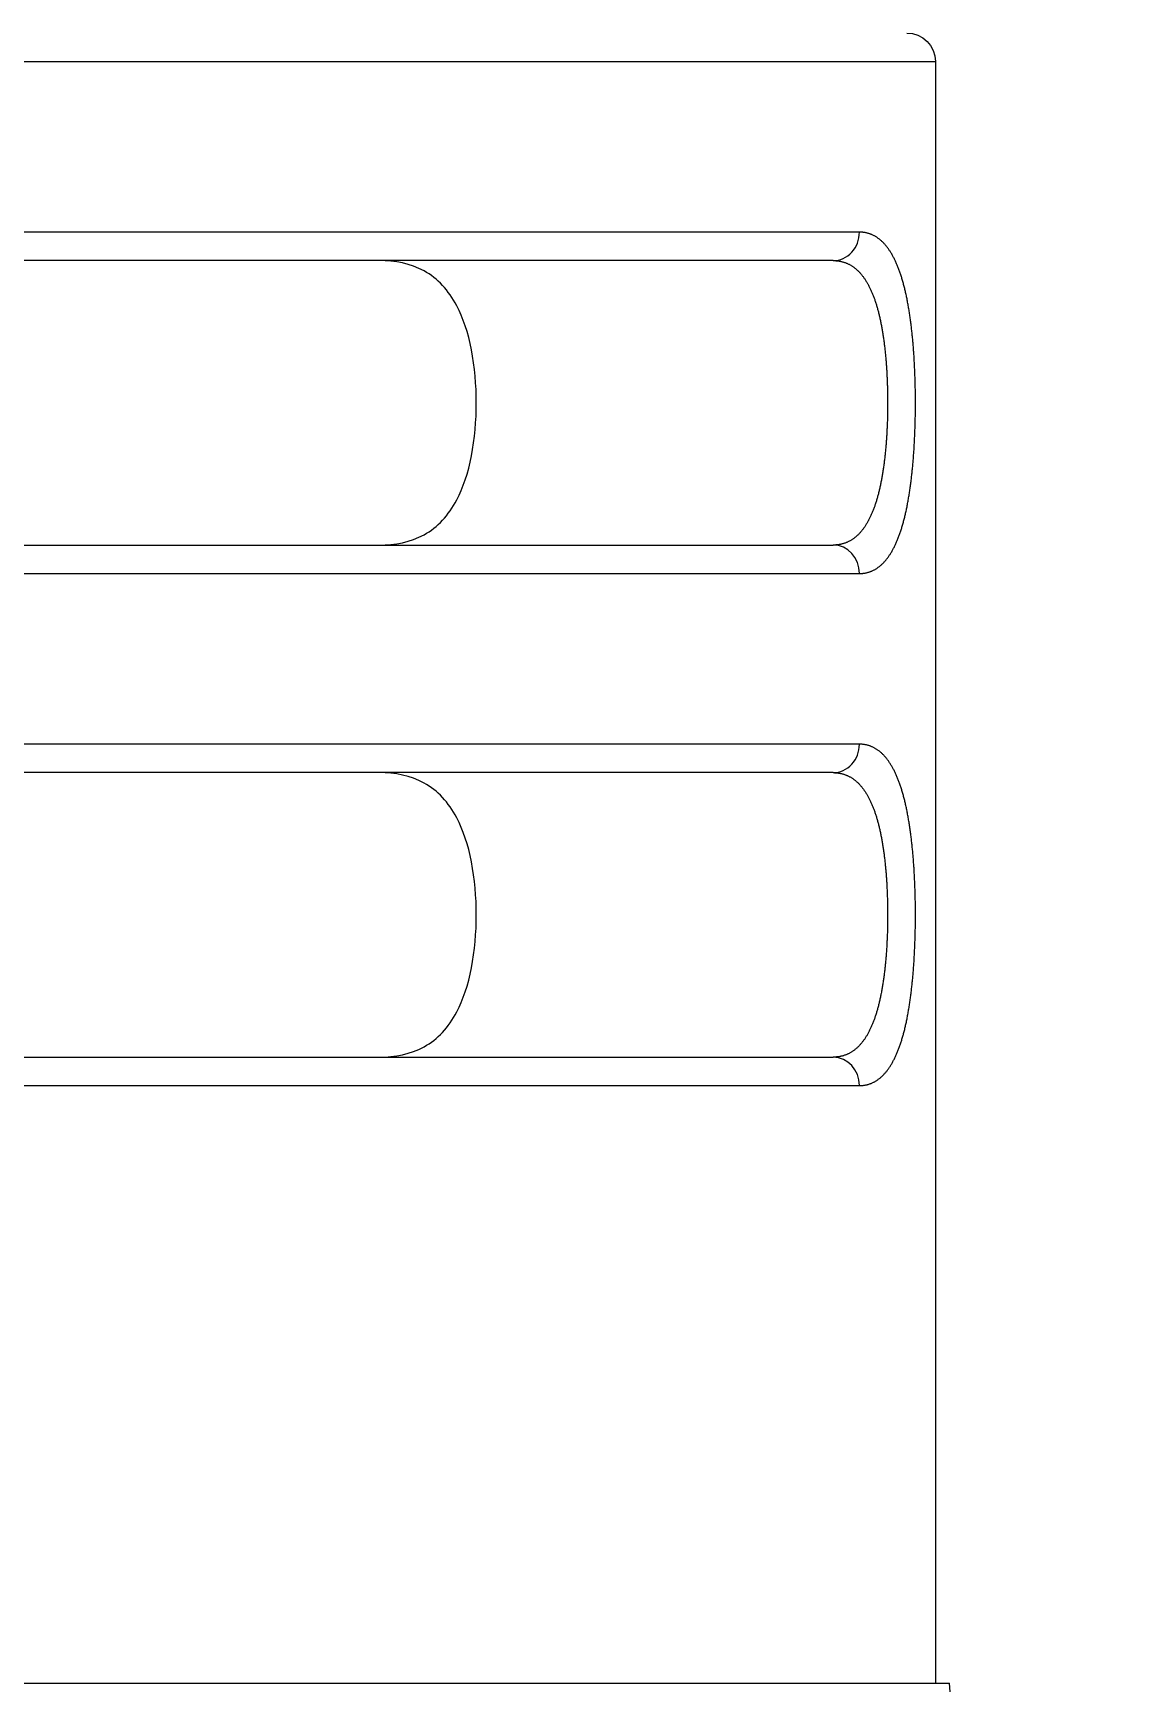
# Model space of a CAD drawing. Header units: millimetres. Extents: x 296 to 1136, y 93 to 687.
# Drawn here: x 657.65 to 661.47, y 227.83 to 233.63 of the extents above; entities that cross this region are included whole.
import ezdxf

# ---------------------------------------------------------------- set-up
doc = ezdxf.new("R2010")
doc.units = ezdxf.units.MM
doc.header["$LTSCALE"] = 0.75

msp = doc.modelspace()

# ---------------------------------------------------------------- linework, layer by layer
at = {"extrusion": (-1, 2.22045e-16, 2.96604e-13)}
for p, q in [((654.3234, 233.5311), (660.8234, 233.5311)), ((660.8234, 233.5311), (660.8234, 227.8311)), ((660.5565, 232.9311), (654.5902, 232.9311)), ((660.4647, 232.8311), (654.682, 232.8311)), ((654.682, 231.8311), (660.4647, 231.8311)), ((654.5902, 231.7311), (660.5565, 231.7311)), ((660.5565, 231.1311), (654.5902, 231.1311)), ((660.4647, 231.0311), (654.682, 231.0311)), ((654.682, 230.0311), (660.4647, 230.0311)), ((654.5902, 229.9311), (660.5565, 229.9311))]:
    msp.add_line(p, q, dxfattribs=at)
at = {"extrusion": (-5.04871e-29, 2.22045e-16, -1)}
msp.add_arc((-660.7234, 233.5311), 0.1, 90, 180, dxfattribs=at)
for centre, start_param, end_param in [((660.4647, 232.9311), 3.141588, 4.712388), ((660.4647, 231.7311), 4.712415, 6.283207), ((660.4647, 231.1311), 3.141588, 4.712388), ((660.4647, 229.9311), 4.712415, 6.283207)]:
    msp.add_ellipse(centre, major_axis=(0, 0.1), ratio=0.917894, start_param=start_param, end_param=end_param)
for points, knots in [([(660.5565, 231.7311), (660.558, 231.7311), (660.5611, 231.7312), (660.5656, 231.7315), (660.5701, 231.7319), (660.5745, 231.7325), (660.5789, 231.7333), (660.5832, 231.7343), (660.5874, 231.7354), (660.5916, 231.7367), (660.5957, 231.7382), (660.5998, 231.7398), (660.6038, 231.7416), (660.6077, 231.7436), (660.6116, 231.7457), (660.6154, 231.748), (660.6192, 231.7505), (660.6229, 231.7531), (660.6266, 231.7558), (660.6302, 231.7588), (660.6337, 231.7619), (660.6371, 231.7651), (660.6405, 231.7685), (660.6439, 231.772), (660.6472, 231.7757), (660.6504, 231.7795), (660.6536, 231.7835), (660.6567, 231.7876), (660.6597, 231.7919), (660.6627, 231.7963), (660.6657, 231.8008), (660.6685, 231.8055), (660.6714, 231.8103), (660.6741, 231.8152), (660.6768, 231.8203), (660.6795, 231.8255), (660.6821, 231.8309), (660.6846, 231.8363), (660.6871, 231.8419), (660.6895, 231.8477), (660.6919, 231.8535), (660.6942, 231.8595), (660.6965, 231.8655), (660.6987, 231.8717), (660.7009, 231.878), (660.703, 231.8845), (660.705, 231.891), (660.7071, 231.8976), (660.709, 231.9044), (660.7109, 231.9112), (660.7128, 231.9182), (660.7146, 231.9253), (660.7164, 231.9324), (660.7181, 231.9397), (660.7198, 231.9471), (660.7214, 231.9545), (660.723, 231.9621), (660.7245, 231.9698), (660.726, 231.9775), (660.7274, 231.9854), (660.7288, 231.9933), (660.7302, 232.0013), (660.7315, 232.0094), (660.7328, 232.0175), (660.734, 232.0258), (660.7352, 232.0341), (660.7363, 232.0424), (660.7374, 232.0509), (660.7385, 232.0594), (660.7395, 232.068), (660.7405, 232.0766), (660.7415, 232.0853), (660.7424, 232.0941), (660.7432, 232.1029), (660.7441, 232.1118), (660.7449, 232.1208), (660.7456, 232.1298), (660.7463, 232.1388), (660.747, 232.1479), (660.7477, 232.1571), (660.7483, 232.1662), (660.7489, 232.1755), (660.7494, 232.1847), (660.7499, 232.194), (660.7504, 232.2033), (660.7508, 232.2126), (660.7512, 232.222), (660.7516, 232.2314), (660.7519, 232.2409), (660.7522, 232.2503), (660.7525, 232.2598), (660.7527, 232.2693), (660.7529, 232.2788), (660.7531, 232.2883), (660.7532, 232.2978), (660.7533, 232.3073), (660.7534, 232.3169), (660.7534, 232.3264), (660.7534, 232.3359), (660.7534, 232.3455), (660.7533, 232.355), (660.7532, 232.3646), (660.7531, 232.3741), (660.7529, 232.3837), (660.7527, 232.3932), (660.7525, 232.4026), (660.7522, 232.4121), (660.7519, 232.4215), (660.7516, 232.4309), (660.7512, 232.4403), (660.7508, 232.4496), (660.7504, 232.459), (660.7499, 232.4683), (660.7494, 232.4776), (660.7489, 232.4868), (660.7483, 232.496), (660.7477, 232.5052), (660.747, 232.5144), (660.7463, 232.5235), (660.7456, 232.5325), (660.7449, 232.5415), (660.7441, 232.5505), (660.7432, 232.5594), (660.7424, 232.5682), (660.7415, 232.5769), (660.7405, 232.5857), (660.7395, 232.5943), (660.7385, 232.6029), (660.7374, 232.6114), (660.7363, 232.6198), (660.7352, 232.6282), (660.734, 232.6365), (660.7328, 232.6447), (660.7315, 232.6529), (660.7302, 232.661), (660.7288, 232.669), (660.7274, 232.6769), (660.726, 232.6847), (660.7245, 232.6925), (660.723, 232.7001), (660.7214, 232.7077), (660.7198, 232.7151), (660.7181, 232.7225), (660.7164, 232.7298), (660.7146, 232.7369), (660.7128, 232.744), (660.7109, 232.751), (660.709, 232.7578), (660.7071, 232.7645), (660.7051, 232.7712), (660.703, 232.7777), (660.7009, 232.7842), (660.6987, 232.7905), (660.6965, 232.7967), (660.6942, 232.8028), (660.6919, 232.8087), (660.6895, 232.8146), (660.6871, 232.8203), (660.6846, 232.8259), (660.6821, 232.8314), (660.6795, 232.8367), (660.6768, 232.8419), (660.6741, 232.847), (660.6714, 232.8519), (660.6685, 232.8568), (660.6657, 232.8614), (660.6627, 232.866), (660.6597, 232.8704), (660.6567, 232.8746), (660.6536, 232.8788), (660.6504, 232.8827), (660.6472, 232.8866), (660.6439, 232.8903), (660.6405, 232.8938), (660.6371, 232.8972), (660.6337, 232.9004), (660.6301, 232.9035), (660.6266, 232.9064), (660.6229, 232.9092), (660.6192, 232.9118), (660.6154, 232.9143), (660.6116, 232.9166), (660.6077, 232.9187), (660.6038, 232.9207), (660.5998, 232.9225), (660.5957, 232.9241), (660.5916, 232.9256), (660.5874, 232.9269), (660.5831, 232.928), (660.5788, 232.929), (660.5745, 232.9298), (660.5701, 232.9304), (660.5656, 232.9308), (660.5611, 232.9311), (660.558, 232.9311), (660.5565, 232.9311)], [0, 0, 0, 0, 0.0051813, 0.0103627, 0.015544, 0.0207254, 0.0259067, 0.0310881, 0.0362694, 0.0414508, 0.0466321, 0.0518135, 0.0569948, 0.0621762, 0.0673575, 0.0725389, 0.0777202, 0.0829016, 0.0880829, 0.0932642, 0.0984456, 0.1036269, 0.1088083, 0.1139896, 0.119171, 0.1243523, 0.1295337, 0.134715, 0.1398964, 0.1450777, 0.1502591, 0.1554404, 0.1606218, 0.1658031, 0.1709845, 0.1761658, 0.1813472, 0.1865285, 0.1917098, 0.1968912, 0.2020725, 0.2072539, 0.2124352, 0.2176166, 0.2227979, 0.2279793, 0.2331606, 0.238342, 0.2435233, 0.2487047, 0.253886, 0.2590674, 0.2642487, 0.2694301, 0.2746114, 0.2797927, 0.2849741, 0.2901554, 0.2953368, 0.3005181, 0.3056995, 0.3108808, 0.3160622, 0.3212435, 0.3264249, 0.3316062, 0.3367876, 0.3419689, 0.3471503, 0.3523316, 0.357513, 0.3626943, 0.3678756, 0.373057, 0.3782383, 0.3834197, 0.388601, 0.3937824, 0.3989637, 0.4041451, 0.4093264, 0.4145078, 0.4196891, 0.4248705, 0.4300518, 0.4352332, 0.4404145, 0.4455959, 0.4507772, 0.4559585, 0.4611399, 0.4663212, 0.4715026, 0.4766839, 0.4818653, 0.4870466, 0.492228, 0.4974093, 0.5025907, 0.507772, 0.5129534, 0.5181347, 0.5233161, 0.5284974, 0.5336788, 0.5388601, 0.5440415, 0.5492228, 0.5544041, 0.5595855, 0.5647668, 0.5699482, 0.5751295, 0.5803109, 0.5854922, 0.5906736, 0.5958549, 0.6010363, 0.6062176, 0.611399, 0.6165803, 0.6217617, 0.626943, 0.6321244, 0.6373057, 0.642487, 0.6476684, 0.6528497, 0.6580311, 0.6632124, 0.6683938, 0.6735751, 0.6787565, 0.6839378, 0.6891192, 0.6943005, 0.6994819, 0.7046632, 0.7098446, 0.7150259, 0.7202073, 0.7253886, 0.7305699, 0.7357513, 0.7409326, 0.746114, 0.7512953, 0.7564767, 0.761658, 0.7668394, 0.7720207, 0.7772021, 0.7823834, 0.7875648, 0.7927461, 0.7979275, 0.8031088, 0.8082902, 0.8134715, 0.8186528, 0.8238342, 0.8290155, 0.8341969, 0.8393782, 0.8445596, 0.8497409, 0.8549223, 0.8601036, 0.865285, 0.8704663, 0.8756477, 0.880829, 0.8860104, 0.8911917, 0.8963731, 0.9015544, 0.9067358, 0.9119171, 0.9170984, 0.9222798, 0.9274611, 0.9326425, 0.9378238, 0.9430052, 0.9481865, 0.9533679, 0.9585492, 0.9637306, 0.9689119, 0.9740933, 0.9792746, 0.984456, 0.9896373, 0.9948187, 1, 1, 1, 1]), ([(658.8685, 231.8311), (658.9236, 231.8311), (658.9791, 231.8415), (659.0735, 231.8937), (659.1125, 231.9358), (659.1631, 232.0319), (659.1811, 232.0855), (659.2043, 232.2044), (659.2097, 232.2696), (659.2097, 232.3311), (659.2097, 232.3926), (659.2043, 232.4579), (659.1811, 232.5768), (659.1631, 232.6304), (659.1125, 232.7265), (659.0735, 232.7686), (658.9791, 232.8208), (658.9236, 232.8311), (658.8685, 232.8311)], [0.3110542, 0.3110542, 0.3110542, 0.3110542, 0.3348501, 0.3348501, 0.3586461, 0.3586461, 0.3770975, 0.3770975, 0.395549, 0.395549, 0.395549, 0.4140004, 0.4140004, 0.4324518, 0.4324518, 0.4562478, 0.4562478, 0.480042, 0.480042, 0.480042, 0.480042]), ([(660.4647, 232.8311), (660.4663, 232.8311), (660.4694, 232.8311), (660.4739, 232.8308), (660.4784, 232.8304), (660.4829, 232.8299), (660.4873, 232.8292), (660.4916, 232.8283), (660.4959, 232.8273), (660.5001, 232.8261), (660.5042, 232.8248), (660.5083, 232.8233), (660.5123, 232.8217), (660.5162, 232.8199), (660.5201, 232.818), (660.5239, 232.8159), (660.5277, 232.8137), (660.5314, 232.8114), (660.535, 232.8089), (660.5386, 232.8062), (660.5421, 232.8035), (660.5455, 232.8006), (660.5489, 232.7976), (660.5522, 232.7944), (660.5555, 232.7911), (660.5586, 232.7877), (660.5618, 232.7841), (660.5648, 232.7804), (660.5678, 232.7766), (660.5708, 232.7727), (660.5737, 232.7686), (660.5765, 232.7644), (660.5793, 232.7601), (660.582, 232.7557), (660.5846, 232.7512), (660.5872, 232.7465), (660.5898, 232.7418), (660.5923, 232.7369), (660.5947, 232.7319), (660.597, 232.7268), (660.5994, 232.7215), (660.6016, 232.7162), (660.6038, 232.7108), (660.606, 232.7052), (660.6081, 232.6996), (660.6101, 232.6938), (660.6121, 232.6879), (660.6141, 232.682), (660.616, 232.6759), (660.6178, 232.6698), (660.6196, 232.6635), (660.6214, 232.6572), (660.623, 232.6508), (660.6247, 232.6442), (660.6263, 232.6376), (660.6278, 232.6309), (660.6294, 232.6241), (660.6308, 232.6173), (660.6322, 232.6103), (660.6336, 232.6033), (660.6349, 232.5961), (660.6362, 232.589), (660.6374, 232.5817), (660.6386, 232.5743), (660.6398, 232.5669), (660.6409, 232.5594), (660.6419, 232.5519), (660.6429, 232.5443), (660.6439, 232.5366), (660.6448, 232.5289), (660.6457, 232.5211), (660.6466, 232.5132), (660.6474, 232.5053), (660.6482, 232.4974), (660.6489, 232.4894), (660.6496, 232.4813), (660.6502, 232.4732), (660.6509, 232.4651), (660.6514, 232.4569), (660.652, 232.4487), (660.6525, 232.4404), (660.6529, 232.4321), (660.6534, 232.4238), (660.6537, 232.4155), (660.6541, 232.4072), (660.6544, 232.3988), (660.6547, 232.3904), (660.6549, 232.3819), (660.6551, 232.3735), (660.6553, 232.365), (660.6554, 232.3566), (660.6555, 232.3481), (660.6555, 232.3396), (660.6556, 232.3339), (660.6556, 232.3311)], [0.0000003, 0.0000003, 0.0000003, 0.0000003, 0.0108696, 0.0217391, 0.0326087, 0.0434783, 0.0543478, 0.0652174, 0.076087, 0.0869565, 0.0978261, 0.1086957, 0.1195652, 0.1304348, 0.1413043, 0.1521739, 0.1630435, 0.173913, 0.1847826, 0.1956522, 0.2065217, 0.2173913, 0.2282609, 0.2391304, 0.25, 0.2608696, 0.2717391, 0.2826087, 0.2934783, 0.3043478, 0.3152174, 0.326087, 0.3369565, 0.3478261, 0.3586957, 0.3695652, 0.3804348, 0.3913043, 0.4021739, 0.4130435, 0.423913, 0.4347826, 0.4456522, 0.4565217, 0.4673913, 0.4782609, 0.4891304, 0.5, 0.5108696, 0.5217391, 0.5326087, 0.5434783, 0.5543478, 0.5652174, 0.576087, 0.5869565, 0.5978261, 0.6086957, 0.6195652, 0.6304348, 0.6413043, 0.6521739, 0.6630435, 0.673913, 0.6847826, 0.6956522, 0.7065217, 0.7173913, 0.7282609, 0.7391304, 0.75, 0.7608696, 0.7717391, 0.7826087, 0.7934783, 0.8043478, 0.8152174, 0.826087, 0.8369565, 0.8478261, 0.8586957, 0.8695652, 0.8804348, 0.8913043, 0.9021739, 0.9130435, 0.923913, 0.9347826, 0.9456522, 0.9565217, 0.9673913, 0.9782609, 0.9891304, 1, 1, 1, 1]), ([(660.6556, 232.3311), (660.6556, 232.3283), (660.6556, 232.3254), (660.6555, 232.3226), (660.6555, 232.3198), (660.6555, 232.317), (660.6555, 232.3141), (660.6555, 232.3113), (660.6554, 232.3085), (660.6554, 232.3057), (660.6554, 232.3028), (660.6553, 232.3), (660.6553, 232.2972), (660.6552, 232.2944), (660.6552, 232.2916), (660.6551, 232.2887), (660.655, 232.2859), (660.655, 232.2831), (660.6549, 232.2803), (660.6548, 232.2775), (660.6547, 232.2747), (660.6547, 232.2719), (660.6546, 232.2691), (660.6545, 232.2663), (660.6544, 232.2635), (660.6543, 232.2607), (660.6542, 232.2579), (660.6541, 232.2551), (660.654, 232.2523), (660.6539, 232.2495), (660.6537, 232.2467), (660.6536, 232.2439), (660.6535, 232.2411), (660.6533, 232.2384), (660.6532, 232.2356), (660.6531, 232.2328), (660.6529, 232.23), (660.6528, 232.2273), (660.6526, 232.2245), (660.6525, 232.2218), (660.6523, 232.219), (660.6521, 232.2162), (660.652, 232.2135), (660.6518, 232.2108), (660.6516, 232.208), (660.6514, 232.2053), (660.6512, 232.2026), (660.651, 232.1998), (660.6508, 232.1971), (660.6506, 232.1944), (660.6504, 232.1917), (660.6502, 232.189), (660.65, 232.1863), (660.6498, 232.1836), (660.6496, 232.1809), (660.6494, 232.1782), (660.6491, 232.1755), (660.6489, 232.1728), (660.6486, 232.1701), (660.6484, 232.1675), (660.6482, 232.1648), (660.6479, 232.1621), (660.6476, 232.1595), (660.6474, 232.1568), (660.6471, 232.1542), (660.6468, 232.1516), (660.6466, 232.1489), (660.6463, 232.1463), (660.646, 232.1437), (660.6457, 232.1411), (660.6454, 232.1385), (660.6451, 232.1359), (660.6448, 232.1333), (660.6445, 232.1307), (660.6442, 232.1281), (660.6439, 232.1256), (660.6436, 232.123), (660.6432, 232.1204), (660.6429, 232.1179), (660.6426, 232.1154), (660.6422, 232.1128), (660.6419, 232.1103), (660.6416, 232.1078), (660.6412, 232.1052), (660.6408, 232.1027), (660.6405, 232.1002), (660.6401, 232.0977), (660.6397, 232.0953), (660.6394, 232.0928), (660.639, 232.0903), (660.6386, 232.0879), (660.6382, 232.0854), (660.6378, 232.083), (660.6374, 232.0805), (660.637, 232.0781), (660.6366, 232.0757), (660.6362, 232.0733), (660.6358, 232.0708), (660.6353, 232.0685), (660.6349, 232.0661), (660.6345, 232.0637), (660.634, 232.0613), (660.6336, 232.059), (660.6331, 232.0566), (660.6327, 232.0542), (660.6322, 232.0519), (660.6317, 232.0496), (660.6313, 232.0473), (660.6308, 232.045), (660.6303, 232.0427), (660.6298, 232.0404), (660.6293, 232.0381), (660.6288, 232.0358), (660.6283, 232.0335), (660.6278, 232.0313), (660.6273, 232.029), (660.6268, 232.0268), (660.6263, 232.0246), (660.6257, 232.0224), (660.6252, 232.0202), (660.6247, 232.018), (660.6241, 232.0158), (660.6236, 232.0136), (660.623, 232.0114), (660.6225, 232.0093), (660.6219, 232.0071), (660.6213, 232.005), (660.6208, 232.0029), (660.6202, 232.0008), (660.6196, 231.9987), (660.619, 231.9966), (660.6184, 231.9945), (660.6178, 231.9924), (660.6172, 231.9904), (660.6166, 231.9883), (660.6159, 231.9863), (660.6153, 231.9842), (660.6147, 231.9822), (660.614, 231.9802), (660.6134, 231.9782), (660.6128, 231.9762), (660.6121, 231.9743), (660.6114, 231.9723), (660.6108, 231.9704), (660.6101, 231.9684), (660.6094, 231.9665), (660.6088, 231.9646), (660.6081, 231.9627), (660.6074, 231.9608), (660.6067, 231.9589), (660.606, 231.957), (660.6052, 231.9552), (660.6045, 231.9533), (660.6038, 231.9515), (660.6031, 231.9497), (660.6023, 231.9478), (660.6016, 231.946), (660.6009, 231.9443), (660.6001, 231.9425), (660.5993, 231.9407), (660.5986, 231.939), (660.5978, 231.9372), (660.597, 231.9355), (660.5962, 231.9338), (660.5955, 231.9321), (660.5947, 231.9304), (660.5939, 231.9287), (660.593, 231.927), (660.5922, 231.9254), (660.5914, 231.9237), (660.5906, 231.9221), (660.5897, 231.9205), (660.5889, 231.9189), (660.5881, 231.9173), (660.5872, 231.9157), (660.5863, 231.9142), (660.5855, 231.9126), (660.5846, 231.9111), (660.5837, 231.9095), (660.5829, 231.908), (660.582, 231.9065), (660.5811, 231.905), (660.5802, 231.9036), (660.5792, 231.9021), (660.5783, 231.9007), (660.5774, 231.8992), (660.5765, 231.8978), (660.5755, 231.8964), (660.5746, 231.895), (660.5737, 231.8936), (660.5727, 231.8923), (660.5717, 231.8909), (660.5708, 231.8896), (660.5698, 231.8882), (660.5688, 231.8869), (660.5678, 231.8856), (660.5668, 231.8843), (660.5658, 231.8831), (660.5648, 231.8818), (660.5638, 231.8806), (660.5628, 231.8794), (660.5617, 231.8781), (660.5607, 231.8769), (660.5597, 231.8758), (660.5586, 231.8746), (660.5576, 231.8734), (660.5565, 231.8723), (660.5554, 231.8712), (660.5544, 231.8701), (660.5533, 231.869), (660.5522, 231.8679), (660.5511, 231.8668), (660.55, 231.8658), (660.5489, 231.8647), (660.5478, 231.8637), (660.5466, 231.8627), (660.5455, 231.8617), (660.5444, 231.8607), (660.5432, 231.8597), (660.5421, 231.8588), (660.5409, 231.8579), (660.5397, 231.8569), (660.5386, 231.856), (660.5374, 231.8551), (660.5362, 231.8543), (660.535, 231.8534), (660.5338, 231.8526), (660.5326, 231.8517), (660.5314, 231.8509), (660.5302, 231.8501), (660.5289, 231.8493), (660.5277, 231.8486), (660.5264, 231.8478), (660.5252, 231.8471), (660.5239, 231.8464), (660.5227, 231.8457), (660.5214, 231.845), (660.5201, 231.8443), (660.5188, 231.8436), (660.5175, 231.843), (660.5162, 231.8424), (660.5149, 231.8418), (660.5136, 231.8412), (660.5123, 231.8406), (660.511, 231.8401), (660.5096, 231.8395), (660.5083, 231.839), (660.5069, 231.8385), (660.5056, 231.838), (660.5042, 231.8375), (660.5028, 231.8371), (660.5015, 231.8366), (660.5001, 231.8362), (660.4987, 231.8358), (660.4973, 231.8354), (660.4959, 231.835), (660.4945, 231.8347), (660.493, 231.8343), (660.4916, 231.834), (660.4902, 231.8337), (660.4887, 231.8334), (660.4873, 231.8331), (660.4858, 231.8329), (660.4844, 231.8326), (660.4829, 231.8324), (660.4814, 231.8322), (660.4799, 231.832), (660.4784, 231.8319), (660.4769, 231.8317), (660.4754, 231.8316), (660.4739, 231.8315), (660.4724, 231.8313), (660.4709, 231.8313), (660.4693, 231.8312), (660.4678, 231.8312), (660.4663, 231.8311), (660.4647, 231.8311)], [0, 0, 0, 0, 0.0108696, 0.0108696, 0.0108696, 0.0217391, 0.0217391, 0.0217391, 0.0326087, 0.0326087, 0.0326087, 0.0434783, 0.0434783, 0.0434783, 0.0543478, 0.0543478, 0.0543478, 0.0652174, 0.0652174, 0.0652174, 0.076087, 0.076087, 0.076087, 0.0869565, 0.0869565, 0.0869565, 0.0978261, 0.0978261, 0.0978261, 0.1086957, 0.1086957, 0.1086957, 0.1195652, 0.1195652, 0.1195652, 0.1304348, 0.1304348, 0.1304348, 0.1413043, 0.1413043, 0.1413043, 0.1521739, 0.1521739, 0.1521739, 0.1630435, 0.1630435, 0.1630435, 0.173913, 0.173913, 0.173913, 0.1847826, 0.1847826, 0.1847826, 0.1956522, 0.1956522, 0.1956522, 0.2065217, 0.2065217, 0.2065217, 0.2173913, 0.2173913, 0.2173913, 0.2282609, 0.2282609, 0.2282609, 0.2391304, 0.2391304, 0.2391304, 0.25, 0.25, 0.25, 0.2608696, 0.2608696, 0.2608696, 0.2717391, 0.2717391, 0.2717391, 0.2826087, 0.2826087, 0.2826087, 0.2934783, 0.2934783, 0.2934783, 0.3043478, 0.3043478, 0.3043478, 0.3152174, 0.3152174, 0.3152174, 0.326087, 0.326087, 0.326087, 0.3369565, 0.3369565, 0.3369565, 0.3478261, 0.3478261, 0.3478261, 0.3586957, 0.3586957, 0.3586957, 0.3695652, 0.3695652, 0.3695652, 0.3804348, 0.3804348, 0.3804348, 0.3913043, 0.3913043, 0.3913043, 0.4021739, 0.4021739, 0.4021739, 0.4130435, 0.4130435, 0.4130435, 0.423913, 0.423913, 0.423913, 0.4347826, 0.4347826, 0.4347826, 0.4456522, 0.4456522, 0.4456522, 0.4565217, 0.4565217, 0.4565217, 0.4673913, 0.4673913, 0.4673913, 0.4782609, 0.4782609, 0.4782609, 0.4891304, 0.4891304, 0.4891304, 0.5, 0.5, 0.5, 0.5108696, 0.5108696, 0.5108696, 0.5217391, 0.5217391, 0.5217391, 0.5326087, 0.5326087, 0.5326087, 0.5434783, 0.5434783, 0.5434783, 0.5543478, 0.5543478, 0.5543478, 0.5652174, 0.5652174, 0.5652174, 0.576087, 0.576087, 0.576087, 0.5869565, 0.5869565, 0.5869565, 0.5978261, 0.5978261, 0.5978261, 0.6086957, 0.6086957, 0.6086957, 0.6195652, 0.6195652, 0.6195652, 0.6304348, 0.6304348, 0.6304348, 0.6413043, 0.6413043, 0.6413043, 0.6521739, 0.6521739, 0.6521739, 0.6630435, 0.6630435, 0.6630435, 0.673913, 0.673913, 0.673913, 0.6847826, 0.6847826, 0.6847826, 0.6956522, 0.6956522, 0.6956522, 0.7065217, 0.7065217, 0.7065217, 0.7173913, 0.7173913, 0.7173913, 0.7282609, 0.7282609, 0.7282609, 0.7391304, 0.7391304, 0.7391304, 0.75, 0.75, 0.75, 0.7608696, 0.7608696, 0.7608696, 0.7717391, 0.7717391, 0.7717391, 0.7826087, 0.7826087, 0.7826087, 0.7934783, 0.7934783, 0.7934783, 0.8043478, 0.8043478, 0.8043478, 0.8152174, 0.8152174, 0.8152174, 0.826087, 0.826087, 0.826087, 0.8369565, 0.8369565, 0.8369565, 0.8478261, 0.8478261, 0.8478261, 0.8586957, 0.8586957, 0.8586957, 0.8695652, 0.8695652, 0.8695652, 0.8804348, 0.8804348, 0.8804348, 0.8913043, 0.8913043, 0.8913043, 0.9021739, 0.9021739, 0.9021739, 0.9130435, 0.9130435, 0.9130435, 0.923913, 0.923913, 0.923913, 0.9347826, 0.9347826, 0.9347826, 0.9456522, 0.9456522, 0.9456522, 0.9565217, 0.9565217, 0.9565217, 0.9673913, 0.9673913, 0.9673913, 0.9782609, 0.9782609, 0.9782609, 0.9891304, 0.9891304, 0.9891304, 0.9999996, 0.9999996, 0.9999996, 0.9999996]), ([(660.5565, 229.9311), (660.558, 229.9311), (660.5611, 229.9312), (660.5656, 229.9315), (660.5701, 229.9319), (660.5745, 229.9325), (660.5789, 229.9333), (660.5832, 229.9343), (660.5874, 229.9354), (660.5916, 229.9367), (660.5957, 229.9382), (660.5998, 229.9398), (660.6038, 229.9416), (660.6077, 229.9436), (660.6116, 229.9457), (660.6154, 229.948), (660.6192, 229.9505), (660.6229, 229.9531), (660.6266, 229.9558), (660.6302, 229.9588), (660.6337, 229.9619), (660.6371, 229.9651), (660.6405, 229.9685), (660.6439, 229.972), (660.6472, 229.9757), (660.6504, 229.9795), (660.6536, 229.9835), (660.6567, 229.9876), (660.6597, 229.9919), (660.6627, 229.9963), (660.6657, 230.0008), (660.6685, 230.0055), (660.6714, 230.0103), (660.6741, 230.0152), (660.6768, 230.0203), (660.6795, 230.0255), (660.6821, 230.0309), (660.6846, 230.0363), (660.6871, 230.0419), (660.6895, 230.0477), (660.6919, 230.0535), (660.6942, 230.0595), (660.6965, 230.0655), (660.6987, 230.0717), (660.7009, 230.078), (660.703, 230.0845), (660.705, 230.091), (660.7071, 230.0976), (660.709, 230.1044), (660.7109, 230.1112), (660.7128, 230.1182), (660.7146, 230.1253), (660.7164, 230.1324), (660.7181, 230.1397), (660.7198, 230.1471), (660.7214, 230.1545), (660.723, 230.1621), (660.7245, 230.1698), (660.726, 230.1775), (660.7274, 230.1854), (660.7288, 230.1933), (660.7302, 230.2013), (660.7315, 230.2094), (660.7328, 230.2175), (660.734, 230.2258), (660.7352, 230.2341), (660.7363, 230.2424), (660.7374, 230.2509), (660.7385, 230.2594), (660.7395, 230.268), (660.7405, 230.2766), (660.7415, 230.2853), (660.7424, 230.2941), (660.7432, 230.3029), (660.7441, 230.3118), (660.7449, 230.3208), (660.7456, 230.3298), (660.7463, 230.3388), (660.747, 230.3479), (660.7477, 230.3571), (660.7483, 230.3662), (660.7489, 230.3755), (660.7494, 230.3847), (660.7499, 230.394), (660.7504, 230.4033), (660.7508, 230.4126), (660.7512, 230.422), (660.7516, 230.4314), (660.7519, 230.4409), (660.7522, 230.4503), (660.7525, 230.4598), (660.7527, 230.4693), (660.7529, 230.4788), (660.7531, 230.4883), (660.7532, 230.4978), (660.7533, 230.5073), (660.7534, 230.5169), (660.7534, 230.5264), (660.7534, 230.5359), (660.7534, 230.5455), (660.7533, 230.555), (660.7532, 230.5646), (660.7531, 230.5741), (660.7529, 230.5837), (660.7527, 230.5932), (660.7525, 230.6026), (660.7522, 230.6121), (660.7519, 230.6215), (660.7516, 230.6309), (660.7512, 230.6403), (660.7508, 230.6496), (660.7504, 230.659), (660.7499, 230.6683), (660.7494, 230.6776), (660.7489, 230.6868), (660.7483, 230.696), (660.7477, 230.7052), (660.747, 230.7144), (660.7463, 230.7235), (660.7456, 230.7325), (660.7449, 230.7415), (660.7441, 230.7505), (660.7432, 230.7594), (660.7424, 230.7682), (660.7415, 230.7769), (660.7405, 230.7857), (660.7395, 230.7943), (660.7385, 230.8029), (660.7374, 230.8114), (660.7363, 230.8198), (660.7352, 230.8282), (660.734, 230.8365), (660.7328, 230.8447), (660.7315, 230.8529), (660.7302, 230.861), (660.7288, 230.869), (660.7274, 230.8769), (660.726, 230.8847), (660.7245, 230.8925), (660.723, 230.9001), (660.7214, 230.9077), (660.7198, 230.9151), (660.7181, 230.9225), (660.7164, 230.9298), (660.7146, 230.9369), (660.7128, 230.944), (660.7109, 230.951), (660.709, 230.9578), (660.7071, 230.9645), (660.7051, 230.9712), (660.703, 230.9777), (660.7009, 230.9842), (660.6987, 230.9905), (660.6965, 230.9967), (660.6942, 231.0028), (660.6919, 231.0087), (660.6895, 231.0146), (660.6871, 231.0203), (660.6846, 231.0259), (660.6821, 231.0314), (660.6795, 231.0367), (660.6768, 231.0419), (660.6741, 231.047), (660.6714, 231.0519), (660.6685, 231.0568), (660.6657, 231.0614), (660.6627, 231.066), (660.6597, 231.0704), (660.6567, 231.0746), (660.6536, 231.0788), (660.6504, 231.0827), (660.6472, 231.0866), (660.6439, 231.0903), (660.6405, 231.0938), (660.6371, 231.0972), (660.6337, 231.1004), (660.6301, 231.1035), (660.6266, 231.1064), (660.6229, 231.1092), (660.6192, 231.1118), (660.6154, 231.1143), (660.6116, 231.1166), (660.6077, 231.1187), (660.6038, 231.1207), (660.5998, 231.1225), (660.5957, 231.1241), (660.5916, 231.1256), (660.5874, 231.1269), (660.5831, 231.128), (660.5788, 231.129), (660.5745, 231.1298), (660.5701, 231.1304), (660.5656, 231.1308), (660.5611, 231.1311), (660.558, 231.1311), (660.5565, 231.1311)], [0, 0, 0, 0, 0.0051813, 0.0103627, 0.015544, 0.0207254, 0.0259067, 0.0310881, 0.0362694, 0.0414508, 0.0466321, 0.0518135, 0.0569948, 0.0621762, 0.0673575, 0.0725389, 0.0777202, 0.0829016, 0.0880829, 0.0932642, 0.0984456, 0.1036269, 0.1088083, 0.1139896, 0.119171, 0.1243523, 0.1295337, 0.134715, 0.1398964, 0.1450777, 0.1502591, 0.1554404, 0.1606218, 0.1658031, 0.1709845, 0.1761658, 0.1813472, 0.1865285, 0.1917098, 0.1968912, 0.2020725, 0.2072539, 0.2124352, 0.2176166, 0.2227979, 0.2279793, 0.2331606, 0.238342, 0.2435233, 0.2487047, 0.253886, 0.2590674, 0.2642487, 0.2694301, 0.2746114, 0.2797927, 0.2849741, 0.2901554, 0.2953368, 0.3005181, 0.3056995, 0.3108808, 0.3160622, 0.3212435, 0.3264249, 0.3316062, 0.3367876, 0.3419689, 0.3471503, 0.3523316, 0.357513, 0.3626943, 0.3678756, 0.373057, 0.3782383, 0.3834197, 0.388601, 0.3937824, 0.3989637, 0.4041451, 0.4093264, 0.4145078, 0.4196891, 0.4248705, 0.4300518, 0.4352332, 0.4404145, 0.4455959, 0.4507772, 0.4559585, 0.4611399, 0.4663212, 0.4715026, 0.4766839, 0.4818653, 0.4870466, 0.492228, 0.4974093, 0.5025907, 0.507772, 0.5129534, 0.5181347, 0.5233161, 0.5284974, 0.5336788, 0.5388601, 0.5440415, 0.5492228, 0.5544041, 0.5595855, 0.5647668, 0.5699482, 0.5751295, 0.5803109, 0.5854922, 0.5906736, 0.5958549, 0.6010363, 0.6062176, 0.611399, 0.6165803, 0.6217617, 0.626943, 0.6321244, 0.6373057, 0.642487, 0.6476684, 0.6528497, 0.6580311, 0.6632124, 0.6683938, 0.6735751, 0.6787565, 0.6839378, 0.6891192, 0.6943005, 0.6994819, 0.7046632, 0.7098446, 0.7150259, 0.7202073, 0.7253886, 0.7305699, 0.7357513, 0.7409326, 0.746114, 0.7512953, 0.7564767, 0.761658, 0.7668394, 0.7720207, 0.7772021, 0.7823834, 0.7875648, 0.7927461, 0.7979275, 0.8031088, 0.8082902, 0.8134715, 0.8186528, 0.8238342, 0.8290155, 0.8341969, 0.8393782, 0.8445596, 0.8497409, 0.8549223, 0.8601036, 0.865285, 0.8704663, 0.8756477, 0.880829, 0.8860104, 0.8911917, 0.8963731, 0.9015544, 0.9067358, 0.9119171, 0.9170984, 0.9222798, 0.9274611, 0.9326425, 0.9378238, 0.9430052, 0.9481865, 0.9533679, 0.9585492, 0.9637306, 0.9689119, 0.9740933, 0.9792746, 0.984456, 0.9896373, 0.9948187, 1, 1, 1, 1]), ([(658.8685, 230.0311), (658.9236, 230.0311), (658.9791, 230.0415), (659.0735, 230.0937), (659.1125, 230.1358), (659.1631, 230.2319), (659.1811, 230.2855), (659.2043, 230.4044), (659.2097, 230.4696), (659.2097, 230.5311), (659.2097, 230.5926), (659.2043, 230.6579), (659.1811, 230.7768), (659.1631, 230.8304), (659.1125, 230.9265), (659.0735, 230.9686), (658.9791, 231.0208), (658.9236, 231.0311), (658.8685, 231.0311)], [0.3110542, 0.3110542, 0.3110542, 0.3110542, 0.3348501, 0.3348501, 0.3586461, 0.3586461, 0.3770975, 0.3770975, 0.395549, 0.395549, 0.395549, 0.4140004, 0.4140004, 0.4324518, 0.4324518, 0.4562478, 0.4562478, 0.480042, 0.480042, 0.480042, 0.480042]), ([(660.4647, 231.0311), (660.4663, 231.0311), (660.4694, 231.0311), (660.4739, 231.0308), (660.4784, 231.0304), (660.4829, 231.0299), (660.4873, 231.0292), (660.4916, 231.0283), (660.4959, 231.0273), (660.5001, 231.0261), (660.5042, 231.0248), (660.5083, 231.0233), (660.5123, 231.0217), (660.5162, 231.0199), (660.5201, 231.018), (660.5239, 231.0159), (660.5277, 231.0137), (660.5314, 231.0114), (660.535, 231.0089), (660.5386, 231.0062), (660.5421, 231.0035), (660.5455, 231.0006), (660.5489, 230.9976), (660.5522, 230.9944), (660.5555, 230.9911), (660.5586, 230.9877), (660.5618, 230.9841), (660.5648, 230.9804), (660.5678, 230.9766), (660.5708, 230.9727), (660.5737, 230.9686), (660.5765, 230.9644), (660.5793, 230.9601), (660.582, 230.9557), (660.5846, 230.9512), (660.5872, 230.9465), (660.5898, 230.9418), (660.5923, 230.9369), (660.5947, 230.9319), (660.597, 230.9268), (660.5994, 230.9215), (660.6016, 230.9162), (660.6038, 230.9108), (660.606, 230.9052), (660.6081, 230.8996), (660.6101, 230.8938), (660.6121, 230.8879), (660.6141, 230.882), (660.616, 230.8759), (660.6178, 230.8698), (660.6196, 230.8635), (660.6214, 230.8572), (660.623, 230.8508), (660.6247, 230.8442), (660.6263, 230.8376), (660.6278, 230.8309), (660.6294, 230.8241), (660.6308, 230.8173), (660.6322, 230.8103), (660.6336, 230.8033), (660.6349, 230.7961), (660.6362, 230.789), (660.6374, 230.7817), (660.6386, 230.7743), (660.6398, 230.7669), (660.6409, 230.7594), (660.6419, 230.7519), (660.6429, 230.7443), (660.6439, 230.7366), (660.6448, 230.7289), (660.6457, 230.7211), (660.6466, 230.7132), (660.6474, 230.7053), (660.6482, 230.6974), (660.6489, 230.6894), (660.6496, 230.6813), (660.6502, 230.6732), (660.6509, 230.6651), (660.6514, 230.6569), (660.652, 230.6487), (660.6525, 230.6404), (660.6529, 230.6321), (660.6534, 230.6238), (660.6537, 230.6155), (660.6541, 230.6072), (660.6544, 230.5988), (660.6547, 230.5904), (660.6549, 230.5819), (660.6551, 230.5735), (660.6553, 230.565), (660.6554, 230.5566), (660.6555, 230.5481), (660.6555, 230.5396), (660.6556, 230.5339), (660.6556, 230.5311)], [0.0000003, 0.0000003, 0.0000003, 0.0000003, 0.0108696, 0.0217391, 0.0326087, 0.0434783, 0.0543478, 0.0652174, 0.076087, 0.0869565, 0.0978261, 0.1086957, 0.1195652, 0.1304348, 0.1413043, 0.1521739, 0.1630435, 0.173913, 0.1847826, 0.1956522, 0.2065217, 0.2173913, 0.2282609, 0.2391304, 0.25, 0.2608696, 0.2717391, 0.2826087, 0.2934783, 0.3043478, 0.3152174, 0.326087, 0.3369565, 0.3478261, 0.3586957, 0.3695652, 0.3804348, 0.3913043, 0.4021739, 0.4130435, 0.423913, 0.4347826, 0.4456522, 0.4565217, 0.4673913, 0.4782609, 0.4891304, 0.5, 0.5108696, 0.5217391, 0.5326087, 0.5434783, 0.5543478, 0.5652174, 0.576087, 0.5869565, 0.5978261, 0.6086957, 0.6195652, 0.6304348, 0.6413043, 0.6521739, 0.6630435, 0.673913, 0.6847826, 0.6956522, 0.7065217, 0.7173913, 0.7282609, 0.7391304, 0.75, 0.7608696, 0.7717391, 0.7826087, 0.7934783, 0.8043478, 0.8152174, 0.826087, 0.8369565, 0.8478261, 0.8586957, 0.8695652, 0.8804348, 0.8913043, 0.9021739, 0.9130435, 0.923913, 0.9347826, 0.9456522, 0.9565217, 0.9673913, 0.9782609, 0.9891304, 1, 1, 1, 1]), ([(660.6556, 230.5311), (660.6556, 230.5283), (660.6556, 230.5254), (660.6555, 230.5226), (660.6555, 230.5198), (660.6555, 230.517), (660.6555, 230.5141), (660.6555, 230.5113), (660.6554, 230.5085), (660.6554, 230.5057), (660.6554, 230.5028), (660.6553, 230.5), (660.6553, 230.4972), (660.6552, 230.4944), (660.6552, 230.4916), (660.6551, 230.4887), (660.655, 230.4859), (660.655, 230.4831), (660.6549, 230.4803), (660.6548, 230.4775), (660.6547, 230.4747), (660.6547, 230.4719), (660.6546, 230.4691), (660.6545, 230.4663), (660.6544, 230.4635), (660.6543, 230.4607), (660.6542, 230.4579), (660.6541, 230.4551), (660.654, 230.4523), (660.6539, 230.4495), (660.6537, 230.4467), (660.6536, 230.4439), (660.6535, 230.4411), (660.6533, 230.4384), (660.6532, 230.4356), (660.6531, 230.4328), (660.6529, 230.43), (660.6528, 230.4273), (660.6526, 230.4245), (660.6525, 230.4218), (660.6523, 230.419), (660.6521, 230.4162), (660.652, 230.4135), (660.6518, 230.4108), (660.6516, 230.408), (660.6514, 230.4053), (660.6512, 230.4026), (660.651, 230.3998), (660.6508, 230.3971), (660.6506, 230.3944), (660.6504, 230.3917), (660.6502, 230.389), (660.65, 230.3863), (660.6498, 230.3836), (660.6496, 230.3809), (660.6494, 230.3782), (660.6491, 230.3755), (660.6489, 230.3728), (660.6486, 230.3701), (660.6484, 230.3675), (660.6482, 230.3648), (660.6479, 230.3621), (660.6476, 230.3595), (660.6474, 230.3568), (660.6471, 230.3542), (660.6468, 230.3516), (660.6466, 230.3489), (660.6463, 230.3463), (660.646, 230.3437), (660.6457, 230.3411), (660.6454, 230.3385), (660.6451, 230.3359), (660.6448, 230.3333), (660.6445, 230.3307), (660.6442, 230.3281), (660.6439, 230.3256), (660.6436, 230.323), (660.6432, 230.3204), (660.6429, 230.3179), (660.6426, 230.3154), (660.6422, 230.3128), (660.6419, 230.3103), (660.6416, 230.3078), (660.6412, 230.3052), (660.6408, 230.3027), (660.6405, 230.3002), (660.6401, 230.2977), (660.6397, 230.2953), (660.6394, 230.2928), (660.639, 230.2903), (660.6386, 230.2879), (660.6382, 230.2854), (660.6378, 230.283), (660.6374, 230.2805), (660.637, 230.2781), (660.6366, 230.2757), (660.6362, 230.2733), (660.6358, 230.2708), (660.6353, 230.2685), (660.6349, 230.2661), (660.6345, 230.2637), (660.634, 230.2613), (660.6336, 230.259), (660.6331, 230.2566), (660.6327, 230.2542), (660.6322, 230.2519), (660.6317, 230.2496), (660.6313, 230.2473), (660.6308, 230.245), (660.6303, 230.2427), (660.6298, 230.2404), (660.6293, 230.2381), (660.6288, 230.2358), (660.6283, 230.2335), (660.6278, 230.2313), (660.6273, 230.229), (660.6268, 230.2268), (660.6263, 230.2246), (660.6257, 230.2224), (660.6252, 230.2202), (660.6247, 230.218), (660.6241, 230.2158), (660.6236, 230.2136), (660.623, 230.2114), (660.6225, 230.2093), (660.6219, 230.2071), (660.6213, 230.205), (660.6208, 230.2029), (660.6202, 230.2008), (660.6196, 230.1987), (660.619, 230.1966), (660.6184, 230.1945), (660.6178, 230.1924), (660.6172, 230.1904), (660.6166, 230.1883), (660.6159, 230.1863), (660.6153, 230.1842), (660.6147, 230.1822), (660.614, 230.1802), (660.6134, 230.1782), (660.6128, 230.1762), (660.6121, 230.1743), (660.6114, 230.1723), (660.6108, 230.1704), (660.6101, 230.1684), (660.6094, 230.1665), (660.6088, 230.1646), (660.6081, 230.1627), (660.6074, 230.1608), (660.6067, 230.1589), (660.606, 230.157), (660.6052, 230.1552), (660.6045, 230.1533), (660.6038, 230.1515), (660.6031, 230.1497), (660.6023, 230.1478), (660.6016, 230.146), (660.6009, 230.1443), (660.6001, 230.1425), (660.5993, 230.1407), (660.5986, 230.139), (660.5978, 230.1372), (660.597, 230.1355), (660.5962, 230.1338), (660.5955, 230.1321), (660.5947, 230.1304), (660.5939, 230.1287), (660.593, 230.127), (660.5922, 230.1254), (660.5914, 230.1237), (660.5906, 230.1221), (660.5897, 230.1205), (660.5889, 230.1189), (660.5881, 230.1173), (660.5872, 230.1157), (660.5863, 230.1142), (660.5855, 230.1126), (660.5846, 230.1111), (660.5837, 230.1095), (660.5829, 230.108), (660.582, 230.1065), (660.5811, 230.105), (660.5802, 230.1036), (660.5792, 230.1021), (660.5783, 230.1007), (660.5774, 230.0992), (660.5765, 230.0978), (660.5755, 230.0964), (660.5746, 230.095), (660.5737, 230.0936), (660.5727, 230.0923), (660.5717, 230.0909), (660.5708, 230.0896), (660.5698, 230.0882), (660.5688, 230.0869), (660.5678, 230.0856), (660.5668, 230.0843), (660.5658, 230.0831), (660.5648, 230.0818), (660.5638, 230.0806), (660.5628, 230.0794), (660.5617, 230.0781), (660.5607, 230.0769), (660.5597, 230.0758), (660.5586, 230.0746), (660.5576, 230.0734), (660.5565, 230.0723), (660.5554, 230.0712), (660.5544, 230.0701), (660.5533, 230.069), (660.5522, 230.0679), (660.5511, 230.0668), (660.55, 230.0658), (660.5489, 230.0647), (660.5478, 230.0637), (660.5466, 230.0627), (660.5455, 230.0617), (660.5444, 230.0607), (660.5432, 230.0597), (660.5421, 230.0588), (660.5409, 230.0579), (660.5397, 230.0569), (660.5386, 230.056), (660.5374, 230.0551), (660.5362, 230.0543), (660.535, 230.0534), (660.5338, 230.0526), (660.5326, 230.0517), (660.5314, 230.0509), (660.5302, 230.0501), (660.5289, 230.0493), (660.5277, 230.0486), (660.5264, 230.0478), (660.5252, 230.0471), (660.5239, 230.0464), (660.5227, 230.0457), (660.5214, 230.045), (660.5201, 230.0443), (660.5188, 230.0436), (660.5175, 230.043), (660.5162, 230.0424), (660.5149, 230.0418), (660.5136, 230.0412), (660.5123, 230.0406), (660.511, 230.0401), (660.5096, 230.0395), (660.5083, 230.039), (660.5069, 230.0385), (660.5056, 230.038), (660.5042, 230.0375), (660.5028, 230.0371), (660.5015, 230.0366), (660.5001, 230.0362), (660.4987, 230.0358), (660.4973, 230.0354), (660.4959, 230.035), (660.4945, 230.0347), (660.493, 230.0343), (660.4916, 230.034), (660.4902, 230.0337), (660.4887, 230.0334), (660.4873, 230.0331), (660.4858, 230.0329), (660.4844, 230.0326), (660.4829, 230.0324), (660.4814, 230.0322), (660.4799, 230.032), (660.4784, 230.0319), (660.4769, 230.0317), (660.4754, 230.0316), (660.4739, 230.0315), (660.4724, 230.0313), (660.4709, 230.0313), (660.4693, 230.0312), (660.4678, 230.0312), (660.4663, 230.0311), (660.4647, 230.0311)], [0, 0, 0, 0, 0.0108696, 0.0108696, 0.0108696, 0.0217391, 0.0217391, 0.0217391, 0.0326087, 0.0326087, 0.0326087, 0.0434783, 0.0434783, 0.0434783, 0.0543478, 0.0543478, 0.0543478, 0.0652174, 0.0652174, 0.0652174, 0.076087, 0.076087, 0.076087, 0.0869565, 0.0869565, 0.0869565, 0.0978261, 0.0978261, 0.0978261, 0.1086957, 0.1086957, 0.1086957, 0.1195652, 0.1195652, 0.1195652, 0.1304348, 0.1304348, 0.1304348, 0.1413043, 0.1413043, 0.1413043, 0.1521739, 0.1521739, 0.1521739, 0.1630435, 0.1630435, 0.1630435, 0.173913, 0.173913, 0.173913, 0.1847826, 0.1847826, 0.1847826, 0.1956522, 0.1956522, 0.1956522, 0.2065217, 0.2065217, 0.2065217, 0.2173913, 0.2173913, 0.2173913, 0.2282609, 0.2282609, 0.2282609, 0.2391304, 0.2391304, 0.2391304, 0.25, 0.25, 0.25, 0.2608696, 0.2608696, 0.2608696, 0.2717391, 0.2717391, 0.2717391, 0.2826087, 0.2826087, 0.2826087, 0.2934783, 0.2934783, 0.2934783, 0.3043478, 0.3043478, 0.3043478, 0.3152174, 0.3152174, 0.3152174, 0.326087, 0.326087, 0.326087, 0.3369565, 0.3369565, 0.3369565, 0.3478261, 0.3478261, 0.3478261, 0.3586957, 0.3586957, 0.3586957, 0.3695652, 0.3695652, 0.3695652, 0.3804348, 0.3804348, 0.3804348, 0.3913043, 0.3913043, 0.3913043, 0.4021739, 0.4021739, 0.4021739, 0.4130435, 0.4130435, 0.4130435, 0.423913, 0.423913, 0.423913, 0.4347826, 0.4347826, 0.4347826, 0.4456522, 0.4456522, 0.4456522, 0.4565217, 0.4565217, 0.4565217, 0.4673913, 0.4673913, 0.4673913, 0.4782609, 0.4782609, 0.4782609, 0.4891304, 0.4891304, 0.4891304, 0.5, 0.5, 0.5, 0.5108696, 0.5108696, 0.5108696, 0.5217391, 0.5217391, 0.5217391, 0.5326087, 0.5326087, 0.5326087, 0.5434783, 0.5434783, 0.5434783, 0.5543478, 0.5543478, 0.5543478, 0.5652174, 0.5652174, 0.5652174, 0.576087, 0.576087, 0.576087, 0.5869565, 0.5869565, 0.5869565, 0.5978261, 0.5978261, 0.5978261, 0.6086957, 0.6086957, 0.6086957, 0.6195652, 0.6195652, 0.6195652, 0.6304348, 0.6304348, 0.6304348, 0.6413043, 0.6413043, 0.6413043, 0.6521739, 0.6521739, 0.6521739, 0.6630435, 0.6630435, 0.6630435, 0.673913, 0.673913, 0.673913, 0.6847826, 0.6847826, 0.6847826, 0.6956522, 0.6956522, 0.6956522, 0.7065217, 0.7065217, 0.7065217, 0.7173913, 0.7173913, 0.7173913, 0.7282609, 0.7282609, 0.7282609, 0.7391304, 0.7391304, 0.7391304, 0.75, 0.75, 0.75, 0.7608696, 0.7608696, 0.7608696, 0.7717391, 0.7717391, 0.7717391, 0.7826087, 0.7826087, 0.7826087, 0.7934783, 0.7934783, 0.7934783, 0.8043478, 0.8043478, 0.8043478, 0.8152174, 0.8152174, 0.8152174, 0.826087, 0.826087, 0.826087, 0.8369565, 0.8369565, 0.8369565, 0.8478261, 0.8478261, 0.8478261, 0.8586957, 0.8586957, 0.8586957, 0.8695652, 0.8695652, 0.8695652, 0.8804348, 0.8804348, 0.8804348, 0.8913043, 0.8913043, 0.8913043, 0.9021739, 0.9021739, 0.9021739, 0.9130435, 0.9130435, 0.9130435, 0.923913, 0.923913, 0.923913, 0.9347826, 0.9347826, 0.9347826, 0.9456522, 0.9456522, 0.9456522, 0.9565217, 0.9565217, 0.9565217, 0.9673913, 0.9673913, 0.9673913, 0.9782609, 0.9782609, 0.9782609, 0.9891304, 0.9891304, 0.9891304, 0.9999996, 0.9999996, 0.9999996, 0.9999996]), ([(654.3222, 227.8311), (654.3905, 227.8311), (654.5305, 227.8311), (654.9524, 227.8311), (655.227, 227.8311), (655.8871, 227.8311), (656.284, 227.8311), (657.1053, 227.8311), (657.5421, 227.8311), (658.3941, 227.8311), (658.805, 227.8311), (659.5628, 227.8311), (659.8859, 227.8311), (660.431, 227.8311), (660.6169, 227.8311), (660.8024, 227.8311), (660.8496, 227.8311), (660.8708, 227.8311), (660.8731, 227.8311), (660.8731, 227.8311)], [0.000001, 0.000001, 0.000001, 0.000001, 0.119331, 0.119331, 0.24884, 0.24884, 0.420521, 0.420521, 0.644276, 0.644276, 0.93858, 0.93858, 1.330765, 1.330765, 1.861707, 1.861707, 2.245085, 2.245085, 2.349757, 2.349757, 2.349757, 2.349757])]:
    msp.add_open_spline(points, degree=3, knots=knots)
msp.add_open_spline([(661.4724, 220.932), (661.2566, 223.2303), (661.0537, 225.5299), (660.8731, 227.8311)], degree=3)

doc.saveas('drawing.dxf')
